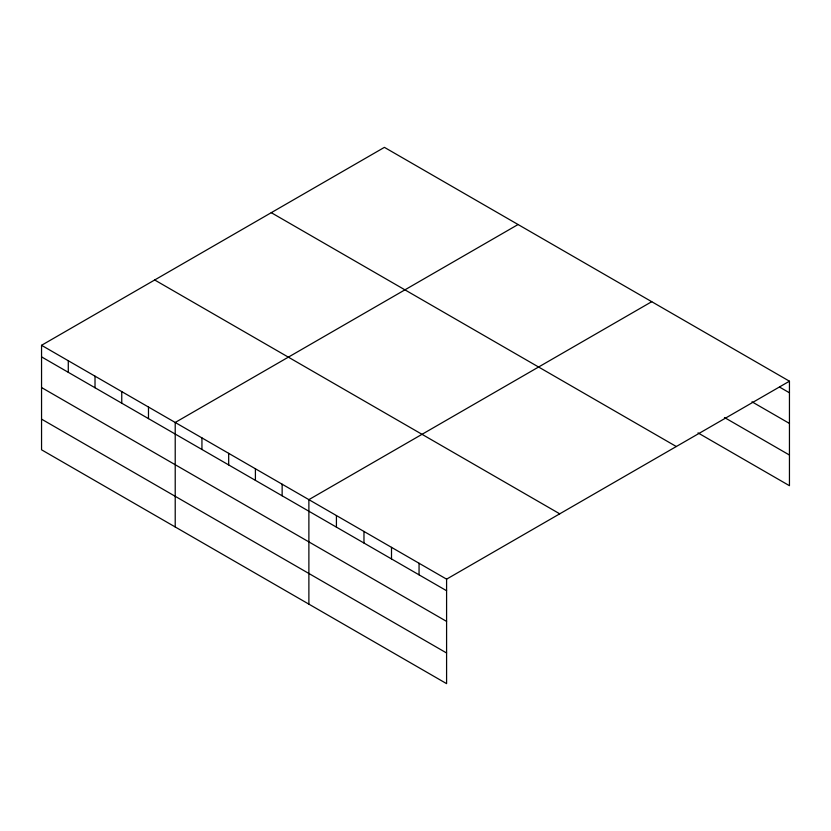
<?xml version="1.0" encoding="UTF-8"?>
<svg xmlns="http://www.w3.org/2000/svg" width="831" height="831" viewBox="0 0 831 831"><rect width="100%" height="100%" fill="white"/><g stroke="black" fill="none" stroke-linecap="round" stroke-linejoin="round"><path stroke-width="1.25" d="M41.55 345.301L446.59 579.155L446.59 683.643L41.55 449.8L41.55 345.301L384.41 147.357L789.45 381.2L789.45 485.699L698.009 432.899M518.066 224.526L175.216 422.47L175.216 526.968M651.733 301.695L308.883 499.639L308.883 604.137M446.59 579.155L789.45 381.2M779.53 387.069L789.45 392.793M751.993 401.82L789.45 423.446M724.445 417.505L789.45 455.035M271.259 212.674L676.309 446.527M154.691 279.985L559.741 513.828M41.55 356.883L446.59 590.737M41.55 387.547L446.59 621.401M41.55 419.136L446.59 652.989M419.053 563.252L419.053 574.834M391.505 547.349L391.505 558.931M363.968 531.445L363.968 543.027M336.42 515.542L336.42 527.124M282.145 484.213L282.145 495.795M255.408 468.777L255.408 480.36M228.681 453.342L228.681 464.924M201.943 437.906L201.943 449.488M148.479 407.034L148.479 418.627M121.752 391.609L121.752 403.191M95.014 376.173L95.014 387.755M68.287 360.737L68.287 372.319"/></g></svg>
